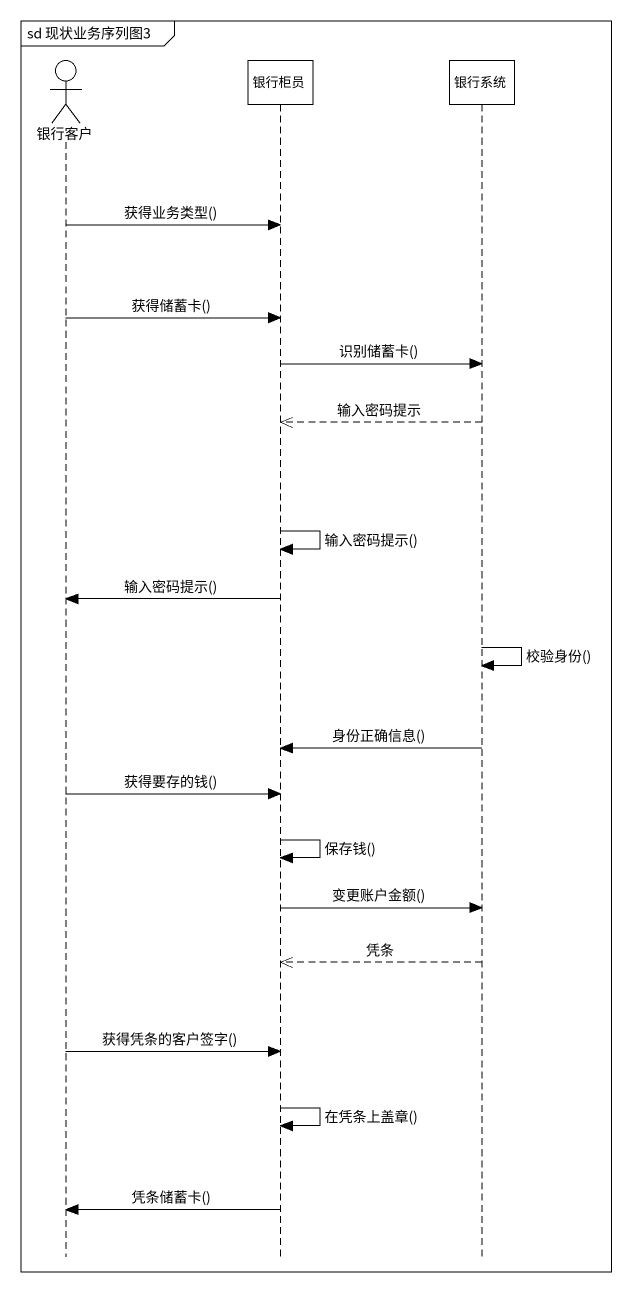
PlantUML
@startuml
mainframe sd 现状业务序列图3
hide footbox
actor 银行客户
participant 银行柜员
participant 银行系统

银行客户 -> 银行柜员 : 获得业务类型()
银行客户 -> 银行柜员 : 获得储蓄卡()
银行柜员 -> 银行系统 : 识别储蓄卡()
银行系统 -->> 银行柜员 : 输入密码提示
银行柜员 -> 银行柜员 : 输入密码提示()
银行柜员 -> 银行客户 : 输入密码提示()
银行系统 -> 银行系统 : 校验身份()
银行系统 -> 银行柜员 : 身份正确信息()
银行客户 -> 银行柜员 : 获得要存的钱()
银行柜员 -> 银行柜员 : 保存钱()
银行柜员 -> 银行系统 : 变更账户金额()
银行系统 -->> 银行柜员 : 凭条
银行客户 -> 银行柜员 : 获得凭条的客户签字()
银行柜员 -> 银行柜员 : 在凭条上盖章()
银行柜员 -> 银行客户 : 凭条储蓄卡()
@enduml
